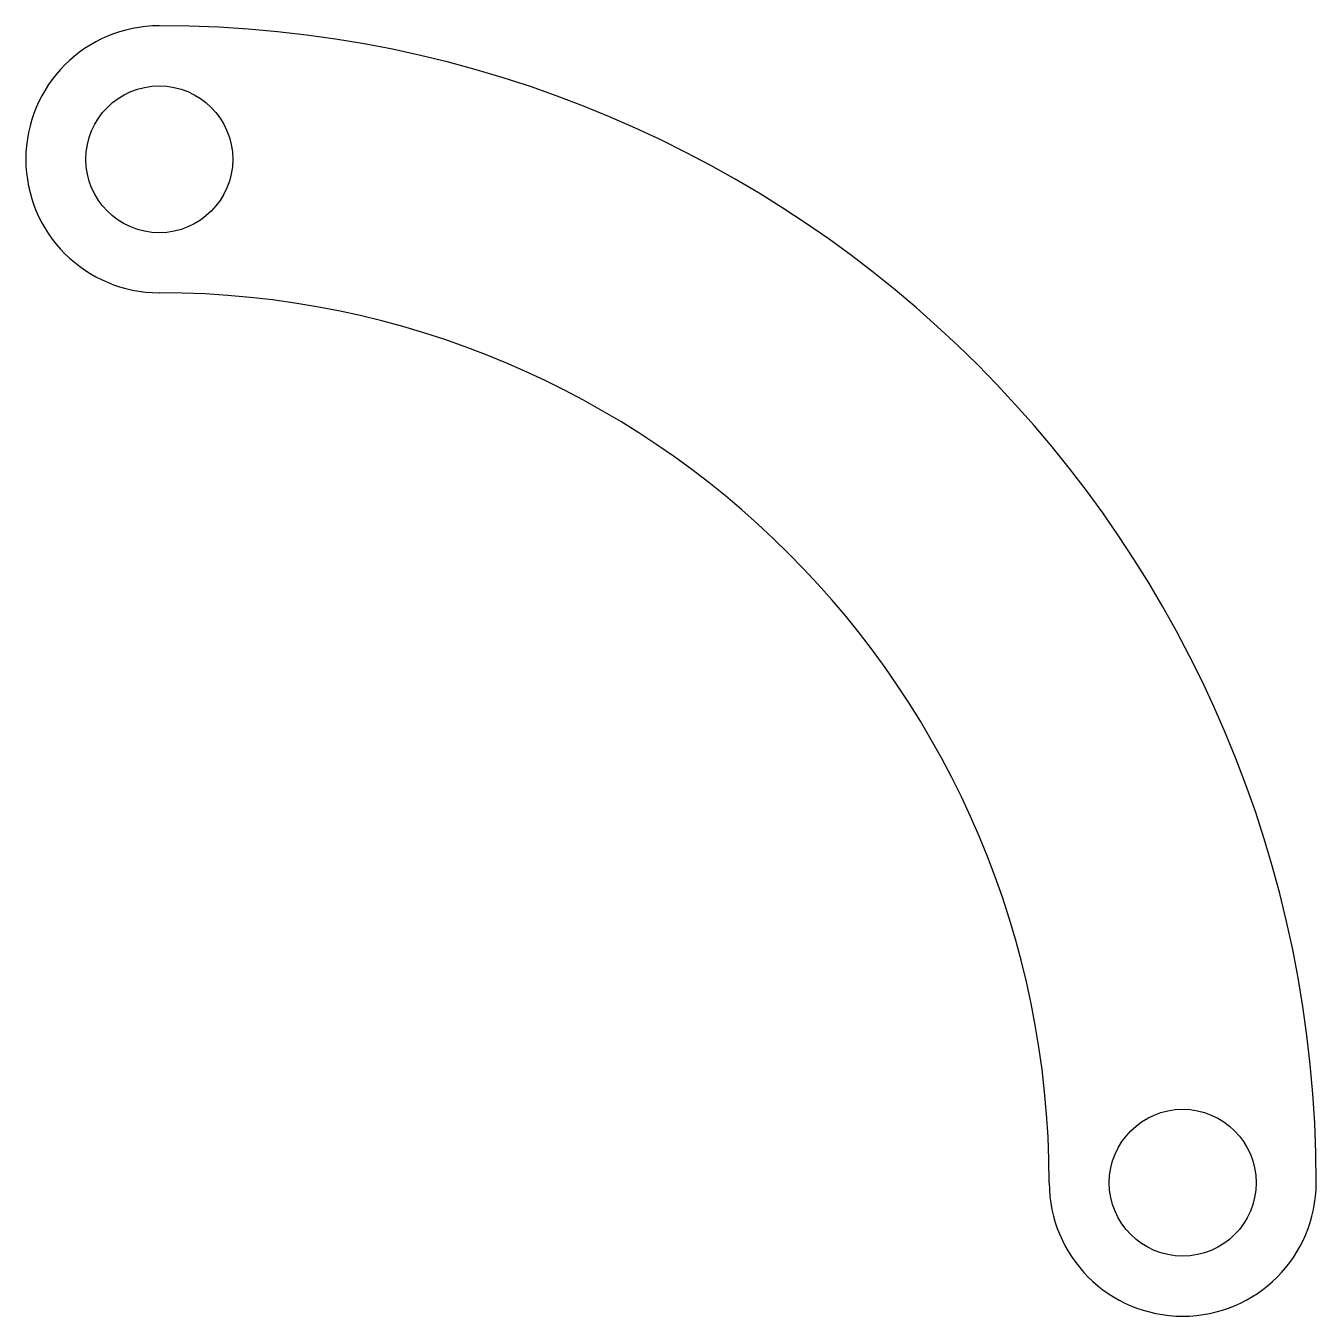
# Model space of a CAD drawing. Header units: millimetres. Extents: x -3 to 26, y -3 to 26.
import ezdxf

# ---------------------------------------------------------------- set-up
doc = ezdxf.new("R2010")
doc.units = ezdxf.units.MM

msp = doc.modelspace()

# ---------------------------------------------------------------- linework, layer by layer
at = {"color": 7, "linetype": 'Continuous', "lineweight": 25}
for centre in [(0, 23), (23, 0)]:
    msp.add_circle(centre, 1.65, dxfattribs=at)
for centre, radius, start, end in [((0, 23), 3, 90, 270), ((0, 0), 26, 0, 90), ((0, 0), 20, 0, 90), ((23, 0), 3, 180, 0)]:
    msp.add_arc(centre, radius, start, end, dxfattribs=at)

doc.saveas('drawing.dxf')
